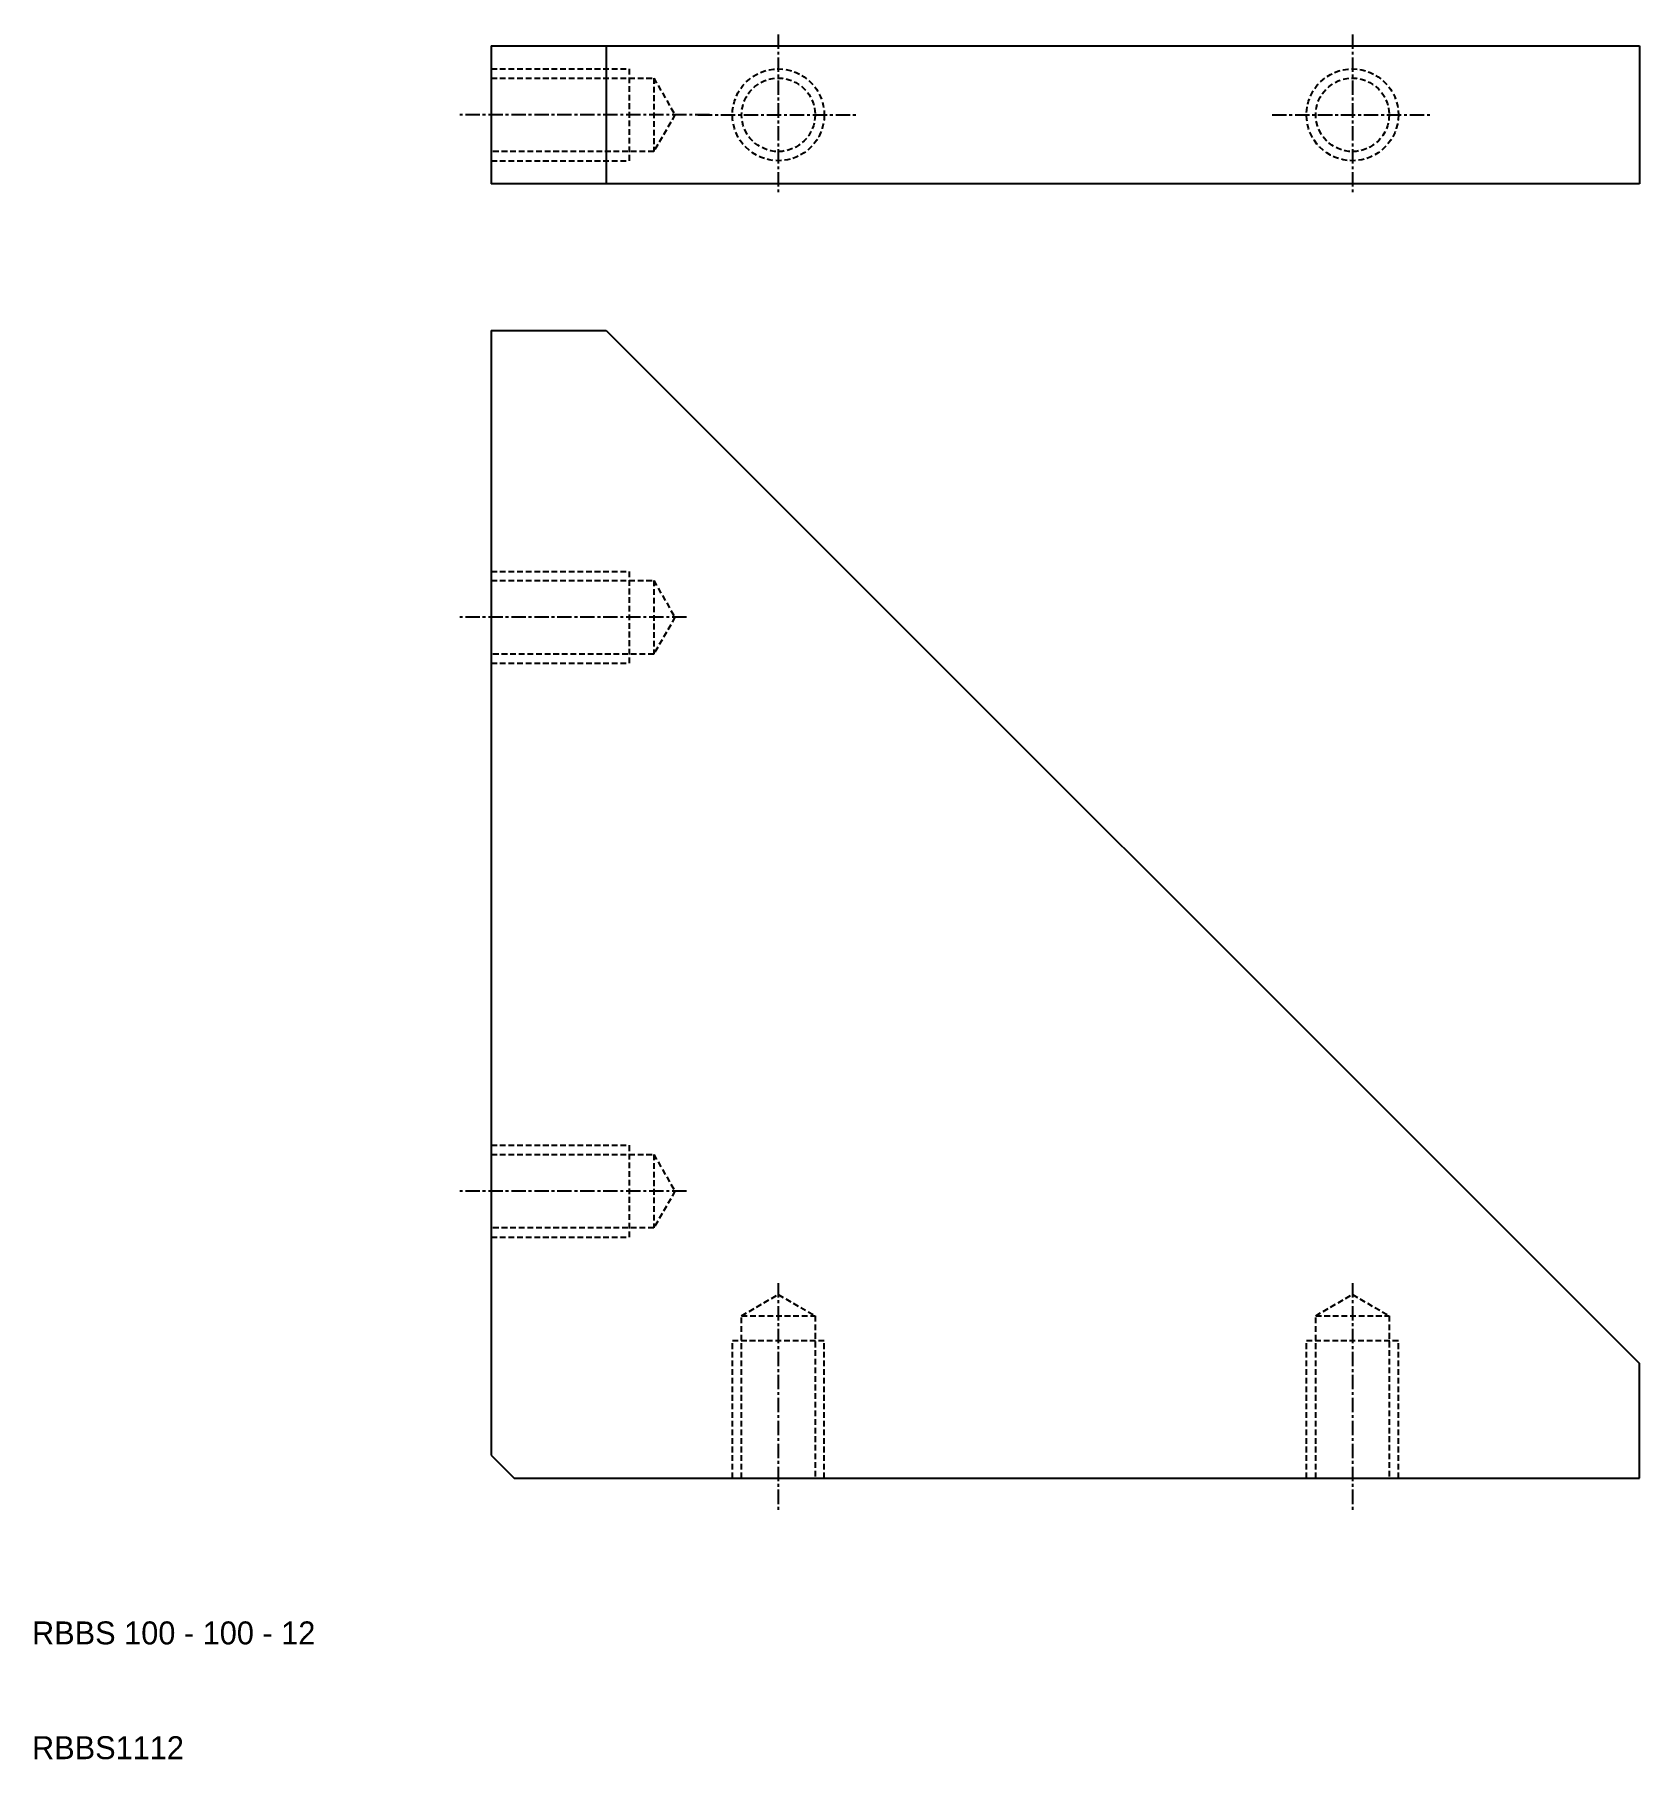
# Model space of a CAD drawing. Extents: x 10 to 150, y 11 to 161.
import ezdxf

# ---------------------------------------------------------------- set-up
doc = ezdxf.new("R2010")
doc.units = 0
doc.linetypes.add('CENTER', pattern=[2, 1.25, -0.25, 0.25, -0.25])
doc.linetypes.add('DASHED', pattern=[0.75, 0.5, -0.25])
doc.layers.get('0').update_dxf_attribs({"linetype": 'CONTINUOUS'})
doc.layers.add('CENTER', color=1, linetype='CENTER')

msp = doc.modelspace()

# ---------------------------------------------------------------- linework, layer by layer
at = {"color": 7, "linetype": 'CONTINUOUS'}
for p, q in [((50, 160.26), (150, 160.26)), ((50, 160.26), (50, 148.26)), ((60, 160.26), (60, 148.26)), ((150, 160.26), (150, 148.26)), ((150, 148.26), (50, 148.26)), ((50, 135.48), (50, 37.48)), ((50, 135.48), (60, 135.48)), ((60, 135.48), (150, 45.48)), ((150, 35.48), (150, 45.48)), ((50, 37.48), (52, 35.48)), ((52, 35.48), (150, 35.48))]:
    msp.add_line(p, q, dxfattribs=at)
at = {"color": 3, "linetype": 'DASHED'}
for p, q in [((50, 158.26), (62, 158.26)), ((62, 158.26), (62, 150.26)), ((50, 157.46), (64.15, 157.46)), ((64.15, 157.46), (66, 154.26)), ((64.15, 157.46), (64.15, 151.06)), ((66, 154.26), (64.15, 151.06)), ((64.15, 151.06), (50, 151.06)), ((50, 150.26), (62, 150.26)), ((50, 114.48), (62, 114.48)), ((62, 114.48), (62, 106.48)), ((50, 113.68), (64.15, 113.68)), ((64.15, 113.68), (64.15, 107.28)), ((64.15, 113.68), (66, 110.48)), ((66, 110.48), (64.15, 107.28)), ((64.15, 107.28), (50, 107.28)), ((50, 106.48), (62, 106.48)), ((50, 64.48), (62, 64.48)), ((50, 63.68), (64.15, 63.68)), ((62, 64.48), (62, 56.48)), ((64.15, 63.68), (64.15, 57.28)), ((64.15, 63.68), (66, 60.48)), ((66, 60.48), (64.15, 57.28)), ((64.15, 57.28), (50, 57.28)), ((50, 56.48), (62, 56.48)), ((71.8, 49.63), (75, 51.48)), ((75, 51.48), (78.2, 49.63)), ((121.8, 49.63), (125, 51.48)), ((125, 51.48), (128.2, 49.63)), ((71.8, 35.48), (71.8, 49.63)), ((71.8, 49.63), (78.2, 49.63)), ((78.2, 49.63), (78.2, 35.48)), ((121.8, 35.48), (121.8, 49.63)), ((121.8, 49.63), (128.2, 49.63)), ((128.2, 49.63), (128.2, 35.48)), ((71, 35.48), (71, 47.48)), ((71, 47.48), (79, 47.48)), ((79, 35.48), (79, 47.48)), ((121, 35.48), (121, 47.48)), ((121, 47.48), (129, 47.48)), ((129, 35.48), (129, 47.48))]:
    msp.add_line(p, q, dxfattribs=at)
for centre, radius in [((75, 154.26), 4), ((125, 154.26), 4), ((75, 154.26), 3.2), ((125, 154.26), 3.2)]:
    msp.add_circle(centre, radius, dxfattribs=at)
at = {"layer": 'CENTER', "color": 1, "linetype": 'CENTER'}
for p, q in [((75, 161.26), (75, 147.26)), ((125, 161.26), (125, 147.26)), ((69, 154.26), (47, 154.26)), ((68, 154.26), (82, 154.26)), ((118, 154.26), (132, 154.26)), ((67, 110.48), (47, 110.48)), ((67, 60.48), (47, 60.48)), ((75, 52.48), (75, 32.48)), ((125, 52.48), (125, 32.48))]:
    msp.add_line(p, q, dxfattribs=at)

# ---------------------------------------------------------------- texts
at = {"color": 7, "linetype": 'CONTINUOUS'}
for s, p in [('RBBS 100 - 100 - 12', (10, 21)), ('RBBS1112', (10, 11))]:
    msp.add_text(s, height=2, dxfattribs=at).set_placement(p)

doc.saveas('drawing.dxf')
